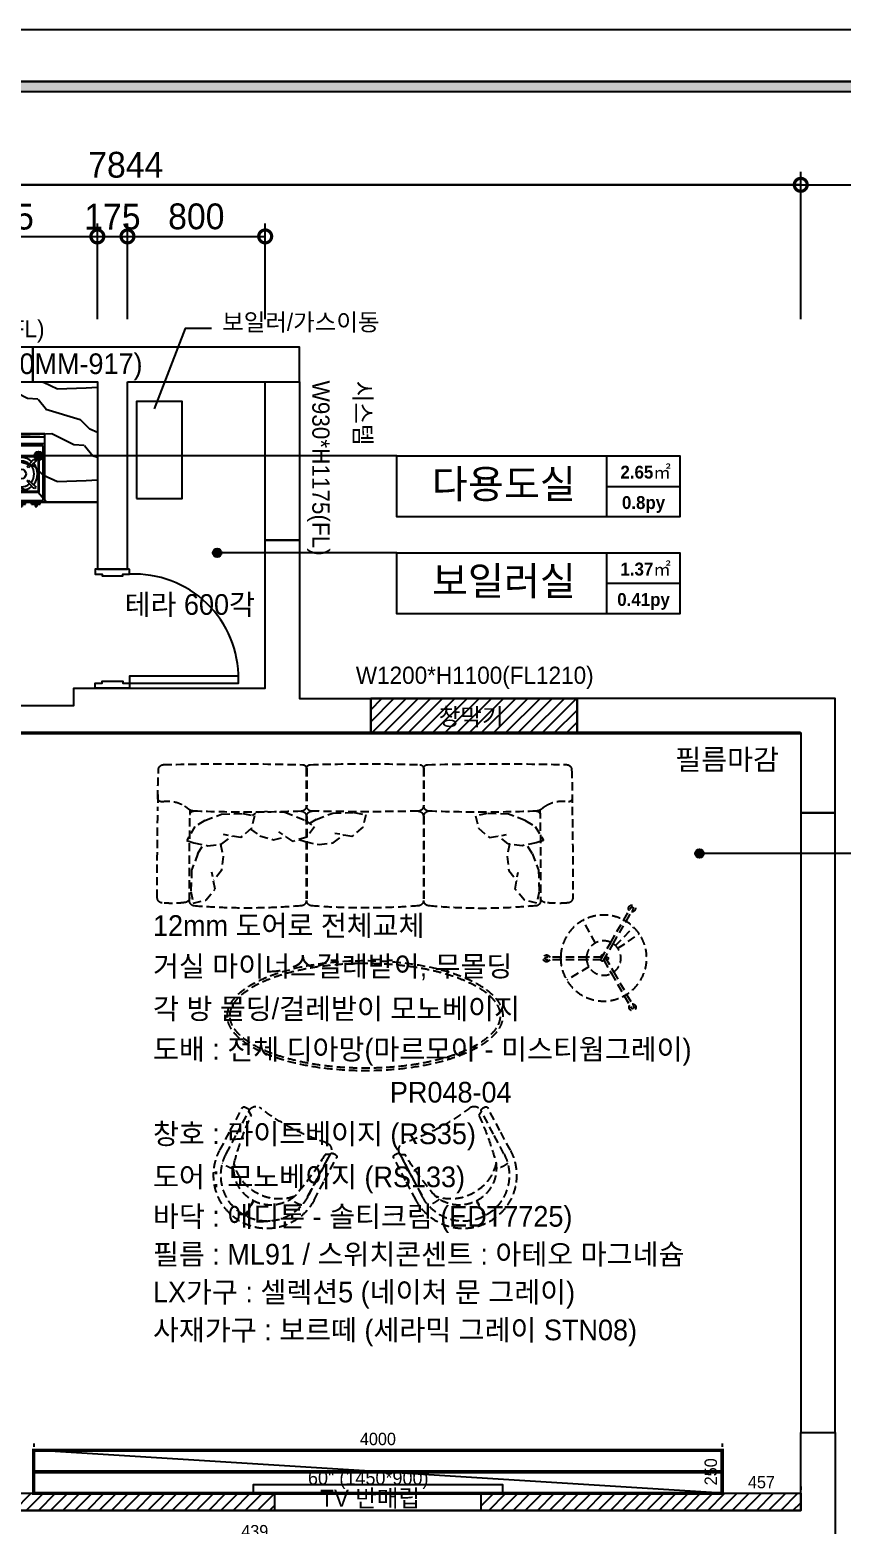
# Model space of a CAD drawing. Header units: millimetres. Extents: x 346859 to 753976, y -86090 to 5333.
# Drawn here: x 411418 to 416137, y -18817 to -10129 of the extents above; entities that cross this region are included whole.
import ezdxf
from ezdxf.enums import TextEntityAlignment as Align

# ---------------------------------------------------------------- set-up
doc = ezdxf.new("R2010")
doc.units = ezdxf.units.MM
doc.header["$LTSCALE"] = 60
for name, pattern in [('DASHEDX2', [1.5, 1, -0.5]), ('DH-HID2', [1.2, 0.8, -0.4]), ('HID', [2.5, 1.5, -1]), ('HID2', [1, 0.5, -0.5])]:
    doc.linetypes.add(name, pattern=pattern)
for name, color, linetype in [('0-ELC TEXT', 7, 'Continuous'), ('03-TEXT', 3, 'Continuous'), ('03-WAL NEW', 3, 'Continuous'), ('04-WIN', 4, 'Continuous'), ('06-FUR', 6, 'Continuous'), ('07-DIM WAL', 5, 'Continuous'), ('2CONTINUOUS', 2, 'Continuous'), ('3.기호.계단선', 30, 'Continuous'), ('CO-DO-FR', 7, 'Continuous'), ('CO-DOOR', 8, 'Continuous'), ('CO-FURB-DN', 9, 'Continuous'), ('FORM(YOURNAME)-1', 1, 'Continuous'), ('FORM(YOURNAME)-11', 1, 'Continuous'), ('FU-FURM', 251, 'DH-HID2'), ('HAT', 8, 'Continuous'), ('설비', 140, 'Continuous')]:
    doc.layers.add(name, color=color, linetype=linetype)
doc.styles.add('YOURNAME', font='HY울릉도M.TTF')
doc.styles.add('넥슨고딕', font='NEXONLv1GothicBold.ttf')
doc.styles.add('스타일1', font='HY울릉도M.TTF')
doc.styles.add('코레일둥고', font='Korail_Round_Gothic_Medium.ttf')
doc.dimstyles.new('40', dxfattribs={"dimscale": 40, "dimtxt": 1.8, "dimasz": 0.9, "dimexe": 0.5, "dimexo": 1, "dimgap": 0.7, "dimtad": 1, "dimdec": 0, "dimzin": 0, "dimdsep": 46, "dimtxsty": 'YOURNAME', "dimblk": 'NONE', "dimcen": 0, "dimclrd": 1, "dimclre": 1, "dimclrt": 7, "dimadec": 0, "dimazin": 0, "dimtfac": 1, "dimtdec": 0, "dimtix": 1, "dimtmove": 2, "dimatfit": 3, "dimldrblk": 'NONE', "dimfxl": 1, "dimtolj": 1, "dimtzin": 0, "dimarcsym": 0})
doc.dimstyles.new('60', dxfattribs={"dimscale": 60, "dimtxt": 2.5, "dimasz": 2.5, "dimexe": 1.25, "dimexo": 2, "dimtad": 1, "dimdec": 0, "dimtxsty": '스타일1', "dimblk": 'DOTSMALL', "dimcen": 2.5, "dimclrd": 1, "dimclre": 1, "dimclrt": 2, "dimadec": 0, "dimazin": 0, "dimtfac": 1, "dimtdec": 0, "dimtix": 1, "dimtmove": 0, "dimatfit": 3, "dimldrblk": 'DOTSMALL', "dimfxl": 1.25, "dimarcsym": 0})

# ---------------------------------------------------------------- blocks, each defined once
blk = doc.blocks.new('FORM-ELEVATION')
at = {"layer": 'FORM(YOURNAME)-11'}
h = blk.add_hatch(color=256, dxfattribs=at)
h.dxf.hatch_style = 1
h.paths.add_polyline_path([(-10309, 35708), (71691, 35708), (71691, 35508), (-10309, 35508)])
h.paths.add_polyline_path([(-10309, -21492), (71691, -21492), (71691, -21692), (-10309, -21692)])
at = {"layer": 'Defpoints', "color": 158}
for points in [[(-10309, -21692), (71691, -21692), (71691, 35708), (-10309, 35708)], [(-8309, 33708), (61071, 33708), (61071, -19692), (-8309, -19692)]]:
    blk.add_lwpolyline(points, close=True, dxfattribs=at)
at = {"layer": 'FORM(YOURNAME)-11', "color": 250}
blk.add_lwpolyline([(-11309, -22692), (72691, -22692), (72691, 36708), (-11309, 36708)], close=True, dxfattribs=at)
at = {"layer": 'FORM(YOURNAME)-11'}
blk.add_lwpolyline([(-10309, 35708), (71691, 35708), (71691, 35508), (-10309, 35508)], close=True, dxfattribs=at)
at = {"layer": 'FORM(YOURNAME)-11', "color": 3, "style": 'YOURNAME'}
for tag, height, p in [('1', 450, (71041, -1219)), ('2', 450, (71041, -1863)), ('3', 450, (71041, -3150)), ('4', 450, (71041, -5081)), ('5', 515, (71041, -7398)), ('6', 515, (71041, -9650)), ('7', 515, (71041, -11903)), ('8', 515, (71041, -14155)), ('9', 515, (71041, -16408)), ('10', 515, (66791, -18596)), ('11', 515, (71041, -18660)), ('12', 515, (66791, -20848)), ('13', 515, (71041, -20848))]:
    blk.add_attdef(tag, text='', height=height, dxfattribs=at).set_placement(p, align=Align.MIDDLE_RIGHT)
blk = doc.blocks.new('VUSAUSEH')
at = {"layer": '04-WIN'}
for points in [[(410635.2, 45204.1), (410635.2, 45003.2), (411435.2, 45003.2), (411435.2, 45204.1)], [(412985.2, 45003.2), (412985.2, 44084.2), (412785.2, 44084.2), (412785.2, 45003.2)], [(413398.2, 42963.2), (413398.2, 43163.2), (414598.2, 43163.2), (414598.2, 42963.2)], [(415897.2, 42499.2), (415897.2, 38899.2), (416097.2, 38899.2), (416097.2, 42499.2)]]:
    blk.add_lwpolyline(points, close=True, dxfattribs=at)
at = {"layer": '2CONTINUOUS'}
for points in [[(411985.2, 45003.2), (412985.2, 45003.2), (412985.2, 45204.1), (411435.2, 45204.1), (411435.2, 45003.2), (411810.2, 45003.2), (411810.2, 43915.2), (411985.2, 43915.2), (411985.2, 45003.2)], [(409911.2, 43123.2), (411673.2, 43123.2), (411673.2, 43223.2), (412785.2, 43223.2), (412785.2, 44084.2), (412985.2, 44084.2), (412985.2, 43163.2), (413398.2, 43163.2), (413398.2, 42963.2), (409911.2, 42963.2), (409911.2, 43123.2)], [(414598.2, 42963.2), (415897.2, 42963.2), (415897.2, 42499.2), (416097.2, 42499.2), (416097.2, 43163.2), (414598.2, 43163.2), (414598.2, 42963.2)], [(414381.2, 37654.2), (414255.2, 37654.2), (414255.2, 38104.2), (413235.2, 38104.2), (413235.2, 37654.2), (412950.2, 37654.2), (412950.2, 38259.2), (410043.2, 38259.2), (410043.2, 38210.2), (409843.2, 38210.2), (409843.2, 38445.2), (415897.2, 38445.2), (415897.2, 38899.2), (416097.2, 38899.2), (416097.2, 38194.2), (414381.2, 38194.2), (414381.2, 37654.2)]]:
    blk.add_lwpolyline(points, dxfattribs=at)
at = {"layer": '0-ELC TEXT', "style": '코레일둥고'}
for s, p in [('W800*H900(FL)', (410558.1, 45261.6)), ('W1200*H1100(FL1210)', (413312, 43248.5))]:
    blk.add_text(s, height=100, dxfattribs=at).set_placement(p)
blk.add_text('W930*H1175(FL)', height=100, rotation=270, dxfattribs=at).set_placement((413059, 45010.9))
blk = doc.blocks.new('FB-005')
at = {"layer": 'CO-FURB-DN', "color": 251}
for p, q in [((0, 380), (570, 380)), ((0, 342.1), (570, 342.1)), ((10, 330), (10, 10)), ((10, 330), (560, 330)), ((30, 269.9), (30, 59.9)), ((240, 269.9), (30, 269.9)), ((35, 264.9), (35, 64.9)), ((235, 264.9), (35, 264.9)), ((235, 64.9), (235, 264.9)), ((240, 59.9), (240, 269.9)), ((275, 265.9), (295, 265.9)), ((330, 269.9), (330, 59.9)), ((540, 269.9), (330, 269.9)), ((335, 264.9), (335, 64.9)), ((535, 264.9), (335, 264.9)), ((535, 64.9), (535, 264.9)), ((540, 59.9), (540, 269.9)), ((560, 330), (560, 10)), ((57.2, 249.7), (50.1, 242.7)), ((50.1, 242.7), (51.6, 237)), ((51.6, 237), (92.6, 200.2)), ((62.9, 248.3), (57.2, 249.7)), ((99.6, 207.3), (62.9, 248.3)), ((92.6, 200.2), (99.6, 207.3)), ((207.1, 248.3), (170.4, 207.3)), ((170.4, 207.3), (177.4, 200.2)), ((177.4, 200.2), (218.4, 237)), ((212.8, 249.7), (207.1, 248.3)), ((219.9, 242.7), (212.8, 249.7)), ((218.4, 237), (219.9, 242.7)), ((255, 245.9), (255, 85.9)), ((315, 245.9), (315, 85.9)), ((350.1, 242.7), (357.2, 249.7)), ((351.6, 237), (350.1, 242.7)), ((392.6, 200.2), (351.6, 237)), ((357.2, 249.7), (362.9, 248.3)), ((362.9, 248.3), (399.6, 207.3)), ((399.6, 207.3), (392.6, 200.2)), ((470.4, 207.3), (507.1, 248.3)), ((477.4, 200.2), (470.4, 207.3)), ((518.4, 237), (477.4, 200.2)), ((507.1, 248.3), (512.8, 249.7)), ((512.8, 249.7), (519.9, 242.7)), ((519.9, 242.7), (518.4, 237)), ((51.6, 92.8), (50.1, 87.1)), ((50.1, 87.1), (57.2, 80)), ((92.6, 129.5), (51.6, 92.8)), ((62.9, 81.4), (99.6, 122.5)), ((99.6, 122.5), (92.6, 129.5)), ((177.4, 129.5), (170.4, 122.5)), ((170.4, 122.5), (207.1, 81.4)), ((218.4, 92.8), (177.4, 129.5)), ((212.8, 80), (219.9, 87.1)), ((219.9, 87.1), (218.4, 92.8)), ((350.1, 87.1), (351.6, 92.8)), ((357.2, 80), (350.1, 87.1)), ((351.6, 92.8), (392.6, 129.5)), ((399.6, 122.5), (362.9, 81.4)), ((392.6, 129.5), (399.6, 122.5)), ((470.4, 122.5), (477.4, 129.5)), ((507.1, 81.4), (470.4, 122.5)), ((477.4, 129.5), (518.4, 92.8)), ((519.9, 87.1), (512.8, 80)), ((518.4, 92.8), (519.9, 87.1)), ((10, 10), (560, 10)), ((30, 59.9), (240, 59.9)), ((35, 64.9), (235, 64.9)), ((57.2, 80), (62.9, 81.4)), ((110, -10), (110, 0)), ((160, -10), (160, 0)), ((207.1, 81.4), (212.8, 80)), ((275, 65.9), (295, 65.9)), ((330, 59.9), (540, 59.9)), ((335, 64.9), (535, 64.9)), ((362.9, 81.4), (357.2, 80)), ((410, -10), (410, 0)), ((460, -10), (460, 0)), ((495.5, -10), (495.5, 0)), ((512.8, 80), (507.1, 81.4)), ((545.5, -10), (545.5, 0)), ((110, -10), (160, -10)), ((130, -10), (130, -25)), ((130, -25), (140, -25)), ((140, -10), (140, -25)), ((410, -10), (460, -10)), ((430, -10), (430, -25)), ((430, -25), (440, -25)), ((440, -10), (440, -25)), ((495.5, -10), (545.5, -10)), ((515.5, -10), (515.5, -25)), ((515.5, -25), (525.5, -25)), ((525.5, -10), (525.5, -25))]:
    blk.add_line(p, q, dxfattribs=at)
at = {"layer": 'CO-FURB-DN'}
blk.add_lwpolyline([(0, 400), (570, 400), (570, 0), (0, 0)], close=True, dxfattribs=at)
at = {"layer": 'CO-FURB-DN', "color": 251}
for centre in [(135, 164.9), (435, 164.9)]:
    blk.add_circle(centre, 27.9, dxfattribs=at)
for centre, radius, start, end in [((275, 245.9), 20, 90, 180), ((295, 245.9), 20, 0, 90), ((135, 164.9), 95, 139.32666, 220.67334), ((135, 164.9), 75, 139.64793, 220.35207), ((135, 164.9), 95, 49.32666, 130.67334), ((135, 164.9), 75, 49.64793, 130.35207), ((135, 164.9), 75, 319.64793, 40.35207), ((135, 164.9), 95, 319.32666, 40.67334), ((435, 164.9), 95, 139.32666, 220.67334), ((435, 164.9), 75, 139.64793, 220.35207), ((435, 164.9), 95, 49.32666, 130.67334), ((435, 164.9), 75, 49.64793, 130.35207), ((435, 164.9), 75, 319.64793, 40.35207), ((435, 164.9), 95, 319.32666, 40.67334), ((135, 164.9), 95, 229.32666, 310.67334), ((135, 164.9), 75, 229.64793, 310.35207), ((435, 164.9), 95, 229.32666, 310.67334), ((435, 164.9), 75, 229.64793, 310.35207), ((275, 85.9), 20, 180, 270), ((295, 85.9), 20, 270, 0)]:
    blk.add_arc(centre, radius, start, end, dxfattribs=at)
blk = doc.blocks.new('*D53')
at = {"layer": '07-DIM WAL', "color": 1, "lineweight": -2, "transparency": 16777216}
for p, q in [((410635.2, -12834.4), (410635.2, -12854.4)), ((411810.2, -12834.4), (411810.2, -12854.4)), ((410635.2, -12874.4), (411810.2, -12874.4))]:
    blk.add_line(p, q, dxfattribs=at)
at = {"layer": 'Defpoints', "color": 0, "transparency": 16777216}
for p in [(410635.2, -12874.4), (411810.2, -12874.4), (411810.2, -12874.4)]:
    blk.add_point(p, dxfattribs=at)
at = {"layer": '07-DIM WAL', "color": 7, "transparency": 16777216, "insert": (411222.7, -12809.7), "char_height": 72, "attachment_point": 5, "style": 'YOURNAME'}
blk.add_mtext('\\A1;1175', dxfattribs=at)
blk = doc.blocks.new('_None')
blk = doc.blocks.new('*D57')
at = {"layer": '07-DIM WAL', "color": 1, "lineweight": -2, "transparency": 16777216}
for p, q in [((415400.2, -18382.4), (415420.2, -18382.4)), ((415440.2, -18382.4), (415440.2, -18632.4)), ((415400.2, -18632.4), (415420.2, -18632.4))]:
    blk.add_line(p, q, dxfattribs=at)
at = {"layer": 'Defpoints', "color": 0, "transparency": 16777216}
for p in [(415440.2, -18382.4), (415440.2, -18632.4), (415440.2, -18632.4)]:
    blk.add_point(p, dxfattribs=at)
at = {"layer": '07-DIM WAL', "color": 7, "transparency": 16777216, "insert": (415374.8, -18507.4), "char_height": 72, "attachment_point": 5, "rotation": 90, "style": 'YOURNAME'}
blk.add_mtext('\\A1;250', dxfattribs=at)
blk = doc.blocks.new('*D58')
at = {"layer": '07-DIM WAL', "color": 1, "lineweight": -2, "transparency": 16777216}
for p, q in [((411440.2, -18342.4), (411440.2, -18362.4)), ((415440.2, -18382.4), (411440.2, -18382.4)), ((415440.2, -18342.4), (415440.2, -18362.4))]:
    blk.add_line(p, q, dxfattribs=at)
at = {"layer": 'Defpoints', "color": 0, "transparency": 16777216}
for p in [(411440.2, -18382.4), (411440.2, -18382.4), (415440.2, -18382.4)]:
    blk.add_point(p, dxfattribs=at)
at = {"layer": '07-DIM WAL', "color": 7, "transparency": 16777216, "insert": (413440.2, -18317), "char_height": 72, "attachment_point": 5, "style": 'YOURNAME'}
blk.add_mtext('\\A1;4000', dxfattribs=at)
blk = doc.blocks.new('*D59')
at = {"layer": '07-DIM WAL', "color": 1, "lineweight": -2, "transparency": 16777216}
for p, q in [((415440.2, -18592.4), (415440.2, -18612.4)), ((415440.2, -18632.4), (415897.2, -18632.4)), ((415897.2, -18592.4), (415897.2, -18612.4))]:
    blk.add_line(p, q, dxfattribs=at)
at = {"layer": 'Defpoints', "color": 0, "transparency": 16777216}
for p in [(415440.2, -18632.4), (415897.2, -18632.4), (415897.2, -18632.4)]:
    blk.add_point(p, dxfattribs=at)
at = {"layer": '07-DIM WAL', "color": 7, "transparency": 16777216, "insert": (415668.7, -18567.7), "char_height": 72, "attachment_point": 5, "style": 'YOURNAME'}
blk.add_mtext('\\A1;457', dxfattribs=at)
blk = doc.blocks.new('*D60')
at = {"layer": '07-DIM WAL', "color": 1, "lineweight": -2, "transparency": 16777216}
for p, q in [((409843.2, -18592.4), (409843.2, -18612.4)), ((409843.2, -18632.4), (411440.2, -18632.4)), ((411440.2, -18592.4), (411440.2, -18612.4))]:
    blk.add_line(p, q, dxfattribs=at)
at = {"layer": 'Defpoints', "color": 0, "transparency": 16777216}
for p in [(409843.2, -18632.4), (411440.2, -18632.4), (411440.2, -18632.4)]:
    blk.add_point(p, dxfattribs=at)
at = {"layer": '07-DIM WAL', "color": 7, "transparency": 16777216, "insert": (410641.7, -18567), "char_height": 72, "attachment_point": 5, "style": 'YOURNAME'}
blk.add_mtext('\\A1;1597', dxfattribs=at)
blk = doc.blocks.new('F-312')
at = {"layer": 'FU-FURM'}
for p, q in [((-341.7, -25), (-341.7, -245.2)), ((-338.7, -25), (-338.7, -244.8)), ((338.8, -25), (338.8, -245.3)), ((341.8, -25), (341.8, -245.7)), ((1203.9, -178.6), (1203.7, -249.5)), ((-930.8, -329.5), (-988.7, -364.4)), ((-930.8, -329.5), (-834.2, -292.5)), ((-834.2, -292.5), (-709.5, -288.9)), ((-709.5, -288.9), (-641.8, -302.5)), ((-641.8, -302.5), (-659.8, -374.7)), ((-341.7, -304.5), (-341.7, -795.1)), ((-338.7, -305.2), (-338.7, -795.1)), ((63, -282.4), (-4.8, -296)), ((-4.8, -296), (13.2, -368.2)), ((187.6, -286.1), (63, -282.4)), ((284.2, -323.1), (187.6, -286.1)), ((284.2, -323.1), (322.9, -346.4)), ((350, -327.6), (293.3, -366.9)), ((338.8, -305.2), (338.8, -795.1)), ((341.8, -305.4), (341.8, -795.1)), ((465.9, -281.3), (350, -327.6)), ((569.2, -276.9), (465.9, -281.3)), ((569.2, -276.9), (636.2, -285.9)), ((636.2, -285.9), (655.4, -299.8)), ((709.5, -288.9), (641.8, -302.5)), ((641.8, -302.5), (659.8, -374.7)), ((834.2, -292.5), (709.5, -288.9)), ((930.8, -329.5), (834.2, -292.5)), ((930.8, -329.5), (988.7, -364.4)), ((-1024.7, -425.2), (-1036.2, -444.7)), ((-988.7, -364.4), (-1024.7, -425.2)), ((-831.7, -465.9), (-772.7, -419.8)), ((-723, -428.8), (-822.4, -410.8)), ((-659.8, -374.7), (-723, -428.8)), ((13.2, -368.2), (76.4, -422.4)), ((76.4, -422.4), (175.8, -404.3)), ((185.1, -459.4), (126.1, -413.3)), ((293.3, -366.9), (338.5, -426)), ((338.5, -426), (418, -450.6)), ((418, -450.6), (502, -394.5)), ((532.5, -441.3), (460, -422.6)), ((611.7, -417.9), (532.5, -441.3)), ((665.5, -379.5), (611.7, -417.9)), ((659.8, -374.7), (723, -428.8)), ((723, -428.8), (822.4, -410.8)), ((831.7, -465.9), (772.7, -419.8)), ((988.7, -364.4), (1024.7, -425.2)), ((1024.7, -425.2), (1036.2, -444.7)), ((-1036.2, -444.7), (-994.5, -458.6)), ((-971, -520.7), (-1008, -617.3)), ((-994.5, -458.6), (-913.7, -475.9)), ((-971, -520.7), (-940.6, -470.1)), ((-913.7, -475.9), (-831.7, -465.9)), ((-839.9, -466.9), (-824.7, -537.8)), ((267.1, -469.4), (185.1, -459.4)), ((347.9, -452.1), (267.1, -469.4)), ((384, -440.1), (347.9, -452.1)), ((839.9, -466.9), (824.7, -537.8)), ((913.7, -475.9), (831.7, -465.9)), ((994.5, -458.6), (913.7, -475.9)), ((971, -520.7), (940.6, -470.1)), ((971, -520.7), (1008, -617.3)), ((1036.2, -444.7), (994.5, -458.6)), ((-824.7, -537.8), (-834.7, -619.8)), ((824.7, -537.8), (834.7, -619.8)), ((-1008, -617.3), (-1011.7, -742)), ((-871.7, -728.5), (-889.8, -629.1)), ((-834.7, -619.8), (-880.8, -678.8)), ((834.7, -619.8), (880.8, -678.8)), ((871.7, -728.5), (889.8, -629.1)), ((1008, -617.3), (1011.7, -742)), ((-1011.7, -742), (-998.1, -809.7)), ((-925.9, -791.7), (-871.7, -728.5)), ((925.9, -791.7), (871.7, -728.5)), ((1011.7, -742), (998.1, -809.7)), ((-1516.6, -915.3), (-1557.4, -844.6)), ((-1502.7, -907.4), (-1543.6, -836.6)), ((-998.1, -809.7), (-925.9, -791.7)), ((998.1, -809.7), (925.9, -791.7)), ((-1455.1, -1056.2), (-1560.1, -949)), ((-1441.5, -1045.3), (-1516.6, -915.3)), ((-1427.6, -1037.6), (-1502.7, -907.4)), ((-1338, -1041.2), (-1267.3, -908.9)), ((-1468.6, -1071.9), (-1593.2, -988.4)), ((-1371.5, -1134.8), (-1427.6, -1037.6)), ((-1395.6, -1125), (-1444.6, -1210)), ((-1385.3, -1142.8), (-1441.5, -1045.3)), ((-1405.1, -1122.6), (-1397, -1122.6)), ((-1374.2, -1119.9), (-1377.1, -1125)), ((-1375.7, -1122.6), (-1286.5, -1122.6)), ((-1286.5, -1122.6), (-1136.4, -1122.6)), ((-1136.4, -1122.6), (-1054.8, -1122.6)), ((-1444.6, -1210), (-1519.8, -1340.1)), ((-1386.3, -1141), (-1430.9, -1218.2)), ((-1406.6, -1138.6), (-1403.4, -1138.6)), ((-1370.4, -1138.6), (-1286.8, -1138.6)), ((-1300.2, -1179.5), (-1171.9, -1257.3)), ((-1286.8, -1138.6), (-1136.5, -1138.6)), ((-1136.5, -1138.6), (-1054.8, -1138.6)), ((-1430.9, -1218.2), (-1506, -1348.2)), ((-1519.8, -1340.1), (-1560.6, -1410.9)), ((-1506, -1348.2), (-1546.8, -1418.9)), ((-697.5, -1994.5), (-681.4, -2003)), ((697.5, -1994.5), (681.4, -2003)), ((-783.6, -2131.4), (-713.9, -1999.5)), ((-746, -2151.3), (-676.3, -2019.4)), ((-676.3, -2019.4), (-661.1, -2042.6)), ((676.3, -2019.4), (661.1, -2042.6)), ((746, -2151.3), (676.3, -2019.4)), ((783.6, -2131.4), (713.9, -1999.5)), ((-844.1, -2245.8), (-783.6, -2131.4)), ((-806.5, -2265.6), (-746, -2151.3)), ((806.5, -2265.6), (746, -2151.3)), ((844.1, -2245.8), (783.6, -2131.4)), ((-200.8, -2263.8), (-273.4, -2401.1)), ((-273.4, -2401.1), (-203.7, -2269.2)), ((-235.8, -2421), (-166.1, -2289.1)), ((-203.7, -2269.2), (-231.4, -2269.7)), ((-171.2, -2272.7), (-187.3, -2264.1)), ((235.8, -2421), (166.1, -2289.1)), ((171.2, -2272.7), (187.3, -2264.1)), ((200.8, -2263.8), (273.4, -2401.1)), ((203.7, -2269.2), (231.4, -2269.7)), ((273.4, -2401.1), (203.7, -2269.2)), ((-333.8, -2515.5), (-273.4, -2401.1)), ((-273.4, -2401.1), (-333.8, -2515.5)), ((-296.2, -2535.3), (-235.8, -2421)), ((296.2, -2535.3), (235.8, -2421)), ((333.8, -2515.5), (273.4, -2401.1)), ((273.4, -2401.1), (333.8, -2515.5))]:
    blk.add_line(p, q, dxfattribs=at)
for radius in [250, 100]:
    blk.add_circle((-1386.3, -1128.7), radius, dxfattribs=at)
for centre, radius, start, end in [((-770.8, -16735.4), 16735.4, 88.59939, 91.36845), ((0, -10162.7), 10162.7, 88.20263, 91.79737), ((771.1, -16755.8), 16755.8, 88.63237, 91.39975), ((2193.8, -188.8), 3397.5, 177.40062, 181.02282), ((-1170.2, -34.8), 30, 91.38474, 180), ((-361.7, -25), 20, 0, 90), ((-318.7, -25), 20, 90, 180), ((318.8, -25), 20, 0, 90), ((361.8, -25), 20, 90, 180), ((1170.3, -34.8), 30, 0, 88.61526), ((-2435.7, -198.6), 3639.7, 359.97379, 2.58012), ((21220.1, -660.7), 22427, 178.94948, 180.29926), ((-1183.4, -200.3), 20, 180.02116, 275.07823), ((-1145.7, -398.3), 181.7, 57.58776, 101.41564), ((-1076.8, -297.7), 60, 43.42327, 61.65673), ((-989.6, -215.2), 60, 223.42327, 267.73318), ((-371.7, -245.2), 30, 272.18103, 0), ((-308.7, -244.8), 30, 180, 268.71191), ((308.8, -245.3), 30, 271.20474, 0), ((371.8, -245.7), 30, 180, 267.92689), ((990.1, -215.2), 60, 272.26682, 316.57673), ((1077.3, -297.7), 60, 118.34327, 136.57673), ((1146.2, -398.3), 181.7, 78.58436, 122.41224), ((1183.9, -200.3), 20, 264.92177, 359.97884), ((-21219.6, -660.7), 22427, 359.70074, 1.05052), ((20793.9, -674.3), 21813.9, 178.93528, 180.32022), ((-996.7, -295), 20, 90, 180), ((-680.4, 7859.6), 8140.7, 267.79455, 272.18103), ((-371.7, -304.5), 30, 0, 78.94607), ((-308.7, -305.2), 30, 88.98782, 180), ((10.3, 13945.4), 14223.9, 268.71191, 271.20474), ((308.8, -305.2), 30, 0, 91.01218), ((371.8, -305.4), 30, 87.75208, 180), ((675, 8132.8), 8413.9, 267.92689, 272.16235), ((997.3, -295), 20, 0, 90), ((-20793.4, -674.3), 21813.9, 359.67978, 1.06472), ((-1176.7, -778.4), 30, 178.93272, 265.34866), ((-1049.8, -776.5), 30, 276.11973, 1.06246), ((1050.3, -776.5), 30, 178.93754, 263.88027), ((1177.2, -778.4), 30, 274.65134, 1.06728), ((-1550.6, -840.5), 20, 323.54192, 276.45396), ((-1550.5, -840.6), 7.99, 30, 210), ((-1121.9, -197.1), 613.8, 264.64822, 277.04177), ((-989.7, -796.1), 30, 180.29758, 265.15525), ((-679.2, 2392.5), 3232.3, 264.42327, 275.51124), ((-371.7, -795.1), 30, 275.78885, 0), ((-308.7, -795.1), 30, 180, 265.61685), ((0, 3106.2), 3943.5, 265.47608, 274.52392), ((308.8, -795.1), 30, 274.38315, 0), ((371.8, -795.1), 30, 180, 264.96507), ((686.9, 2965.2), 3803.4, 265.20701, 274.61196), ((990.2, -796.1), 30, 274.84475, 359.70242), ((1122.4, -197.1), 613.8, 262.95823, 275.35178), ((-1405, -1130.6), 8.07, 90.47147, 258.56843), ((-1381.1, -1115.9), 7.99, 330, 128.01788), ((-1054.6, -1130.6), 20, 203.54192, 156.45396), ((-1054.8, -1130.6), 7.99, 270, 90), ((-1378.4, -1138.8), 7.99, 210, 30), ((-1553.8, -1415.1), 20, 83.54192, 36.45396), ((-1553.7, -1414.9), 7.99, 150, 330), ((-703.2, -2005.2), 12.2, 62.1409, 152.1409), ((-634.1, -2034.8), 44.5, 62.1409, 152.1409), ((158.5, -1011.9), 1250.1, 231.87696, 252.40484), ((-158.5, -1011.9), 1250.1, 287.59516, 308.12304), ((634.1, -2034.8), 44.5, 27.8591, 117.8591), ((703.2, -2005.2), 12.2, 27.8591, 117.8591), ((857.6, -2743.9), 1672.8, 155.2121, 165.36025), ((-687.1, -2013.7), 12.2, 332.1409, 62.1409), ((-857.6, -2743.9), 1672.8, 14.63975, 24.7879), ((687.1, -2013.7), 12.2, 117.8591, 207.8591), ((-570.2, -2390.6), 309.8, 152.1409, 332.1409), ((-240.2, -2242.9), 44.5, 332.1409, 62.1409), ((240.2, -2242.9), 44.5, 117.8591, 207.8591), ((570.2, -2390.6), 309.8, 207.8591, 27.8591), ((-570.2, -2390.6), 267.3, 152.1409, 332.1409), ((-734.3, -2214.9), 141.6, 228.46031, 258.43055), ((-547.9, -2349.4), 214.8, 172.43828, 310.19599), ((-498.2, -2258.5), 270, 193.40031, 289.23396), ((-1666.3, -1409.9), 1672.8, 318.71871, 329.0697), ((-192.9, -2274.9), 12.2, 62.1409, 152.1409), ((-176.8, -2283.4), 12.2, 332.1409, 62.1409), ((176.8, -2283.4), 12.2, 117.8591, 207.8591), ((192.9, -2274.9), 12.2, 27.8591, 117.8591), ((1666.3, -1409.9), 1672.8, 210.9303, 221.28129), ((570.2, -2390.6), 267.3, 207.8591, 27.8591), ((547.9, -2349.4), 214.8, 229.80401, 7.56172), ((498.2, -2258.5), 270, 250.76604, 346.59969), ((734.3, -2214.9), 141.6, 281.56945, 311.53969), ((-1065, -2360.3), 449.6, 324.1217, 336.7973), ((-266.5, -2782.4), 449.6, 147.48629, 160.16011), ((-332.6, -2427.3), 141.6, 226.16391, 255.8215), ((332.6, -2427.3), 141.6, 284.1785, 313.83609), ((266.5, -2782.4), 449.6, 19.83989, 32.51371), ((1065, -2360.3), 449.6, 203.2027, 215.8783)]:
    blk.add_arc(centre, radius, start, end, dxfattribs=at)
at = {"layer": 'FU-FURM', "extrusion": (0, 0, -1)}
blk.add_ellipse((0, -1463.6), major_axis=(800, 0), ratio=0.4, dxfattribs=at)
at = {"layer": 'FU-FURM'}
blk.add_open_spline([(785, -1463.6), (785, -1472.7), (783.9, -1481.7), (779.5, -1499.9), (776.3, -1509), (767.4, -1527.3), (761.8, -1536.5), (748.2, -1554.7), (740.3, -1563.8), (722.1, -1581.9), (711.8, -1590.8), (689.1, -1608.2), (676.6, -1616.8), (649.5, -1633.5), (634.9, -1641.6), (603.7, -1657.3), (587.1, -1664.8), (552.2, -1679.3), (533.8, -1686.2), (487.3, -1702.1), (458.4, -1710.7), (397.8, -1726.2), (366.1, -1733.2), (300.7, -1745.3), (266.9, -1750.5), (197.8, -1759), (162.5, -1762.2), (91.2, -1766.9), (55.1, -1768.2), (-17.1, -1768.9), (-53.3, -1768.2), (-125.2, -1765), (-160.8, -1762.4), (-230.8, -1755.3), (-265.2, -1750.7), (-332.1, -1739.9), (-364.5, -1733.5), (-427, -1719.1), (-457, -1711.1), (-513.8, -1693.5), (-540.6, -1683.9), (-590.7, -1663.5), (-614, -1652.6), (-656.3, -1629.8), (-675.5, -1617.8), (-705.3, -1596.1), (-716.9, -1586.5), (-737.5, -1566.9), (-746.4, -1557), (-761.4, -1537.2), (-767.5, -1527.2), (-776.1, -1509.2), (-779, -1501.2), (-783.2, -1485.3), (-784.4, -1477.4), (-785.3, -1461.5), (-784.8, -1453.6), (-782.3, -1437.7), (-780.2, -1429.8), (-774.3, -1413.8), (-770.4, -1405.8), (-761, -1389.7), (-755.3, -1381.7), (-742.3, -1365.7), (-734.9, -1357.8), (-718.2, -1342.1), (-709.1, -1334.3), (-689, -1319), (-678.1, -1311.5), (-649.4, -1293.5), (-630.8, -1283.3), (-590.4, -1263.7), (-568.7, -1254.4), (-522.4, -1236.8), (-497.9, -1228.6), (-446.5, -1213.3), (-419.6, -1206.3), (-363.8, -1193.7), (-334.9, -1188), (-275.6, -1178.1), (-245.2, -1173.9), (-183.3, -1166.9), (-151.8, -1164.2), (-88.2, -1160.3), (-56.1, -1159.2), (8.2, -1158.4), (40.4, -1158.8), (104.5, -1161.1), (136.3, -1163.1), (199.2, -1168.5), (230.2, -1172), (290.9, -1180.4), (320.6, -1185.4), (378.2, -1196.7), (406.1, -1203), (459.8, -1217), (485.6, -1224.7), (534.5, -1241.1), (557.7, -1249.9), (601, -1268.6), (621.3, -1278.4), (658.4, -1298.8), (675.4, -1309.5), (705.8, -1331.3), (719.2, -1342.6), (739.8, -1362.9), (747.7, -1371.9), (761.3, -1390), (766.9, -1399.1), (775.8, -1417.3), (779.2, -1426.3), (783.7, -1444.3), (784.9, -1453.3), (785, -1462.7), (785, -1463.2), (785, -1463.6)], degree=3, knots=[0, 0, 0, 0, 0.096006, 0.096006, 0.192013, 0.192013, 0.288019, 0.288019, 0.384026, 0.384026, 0.480032, 0.480032, 0.576039, 0.576039, 0.672045, 0.672045, 0.768052, 0.768052, 0.864058, 0.864058, 1.000623, 1.000623, 1.137188, 1.137188, 1.273752, 1.273752, 1.410317, 1.410317, 1.546881, 1.546881, 1.683446, 1.683446, 1.820011, 1.820011, 1.956575, 1.956575, 2.09314, 2.09314, 2.229705, 2.229705, 2.366269, 2.366269, 2.502834, 2.502834, 2.639398, 2.639398, 2.743847, 2.743847, 2.848296, 2.848296, 2.952744, 2.952744, 3.036859, 3.036859, 3.120973, 3.120973, 3.205087, 3.205087, 3.289202, 3.289202, 3.373316, 3.373316, 3.45743, 3.45743, 3.541545, 3.541545, 3.625659, 3.625659, 3.709774, 3.709774, 3.831324, 3.831324, 3.952874, 3.952874, 4.074424, 4.074424, 4.195974, 4.195974, 4.317525, 4.317525, 4.439075, 4.439075, 4.560625, 4.560625, 4.682175, 4.682175, 4.803725, 4.803725, 4.925276, 4.925276, 5.046826, 5.046826, 5.168376, 5.168376, 5.289926, 5.289926, 5.411476, 5.411476, 5.533027, 5.533027, 5.654577, 5.654577, 5.776127, 5.776127, 5.897677, 5.897677, 5.992828, 5.992828, 6.087979, 6.087979, 6.18313, 6.18313, 6.278281, 6.278281, 6.283185, 6.283185, 6.283185, 6.283185], dxfattribs=at)
blk = doc.blocks.new('*D156')
at = {"layer": '07-DIM WAL', "color": 1, "lineweight": -2, "transparency": 16777216}
for p, q in [((412505.2, -18878.4), (412505.2, -18898.4)), ((412505.2, -18918.4), (412944.2, -18918.4)), ((412944.2, -18878.4), (412944.2, -18898.4))]:
    blk.add_line(p, q, dxfattribs=at)
at = {"layer": 'Defpoints', "color": 0, "transparency": 16777216}
for p in [(412505.2, -18918.4), (412944.2, -18918.4), (412944.2, -18918.4)]:
    blk.add_point(p, dxfattribs=at)
at = {"layer": '07-DIM WAL', "color": 7, "transparency": 16777216, "insert": (412724.7, -18853), "char_height": 72, "attachment_point": 5, "style": 'YOURNAME'}
blk.add_mtext('\\A1;439', dxfattribs=at)
blk = doc.blocks.new('_DotSmall')
at = {"color": 0, "linetype": 'ByBlock', "const_width": 0.5}
blk.add_lwpolyline([(-0.0625, 0, 1), (0.0625, 0, 1)], format="xyb", close=True, dxfattribs=at)
blk = doc.blocks.new('*D209')
at = {"layer": '07-DIM WAL', "color": 1, "lineweight": -2, "transparency": 16777216}
for p, q in [((408053.2, -11809.5), (408053.2, -10954.5)), ((415897.2, -11029.5), (408053.2, -11029.5)), ((415897.2, -11809.5), (415897.2, -10954.5))]:
    blk.add_line(p, q, dxfattribs=at)
at = {"layer": 'Defpoints', "color": 0, "transparency": 16777216}
for p in [(408053.2, -11029.5), (408053.2, -11929.5), (415897.2, -11929.5)]:
    blk.add_point(p, dxfattribs=at)
at = {"layer": '07-DIM WAL', "color": 1, "lineweight": -2, "transparency": 16777216, "xscale": 150, "yscale": 150, "zscale": 150, "rotation": 180}
blk.add_blockref('_DotSmall', (408053.2, -11029.5), dxfattribs=at)
at = {"layer": '07-DIM WAL', "color": 1, "lineweight": -2, "transparency": 16777216, "xscale": 150, "yscale": 150, "zscale": 150}
blk.add_blockref('_DotSmall', (415897.2, -11029.5), dxfattribs=at)
at = {"layer": '07-DIM WAL', "color": 2, "transparency": 16777216, "insert": (411975.2, -10914), "char_height": 150, "attachment_point": 5, "style": '스타일1'}
blk.add_mtext('7844', dxfattribs=at)
blk = doc.blocks.new('*D212')
at = {"layer": '07-DIM WAL', "color": 1, "lineweight": -2, "transparency": 16777216}
for p, q in [((410635.2, -11809.5), (410635.2, -11254.5)), ((411810.2, -11809.5), (411810.2, -11254.5)), ((410635.2, -11329.5), (411810.2, -11329.5))]:
    blk.add_line(p, q, dxfattribs=at)
at = {"layer": 'Defpoints', "color": 0, "transparency": 16777216}
for p in [(411810.2, -11329.5), (410635.2, -11929.5), (411810.2, -11929.5)]:
    blk.add_point(p, dxfattribs=at)
at = {"layer": '07-DIM WAL', "color": 1, "lineweight": -2, "transparency": 16777216, "xscale": 150, "yscale": 150, "zscale": 150, "rotation": 180}
blk.add_blockref('_DotSmall', (410635.2, -11329.5), dxfattribs=at)
at = {"layer": '07-DIM WAL', "color": 1, "lineweight": -2, "transparency": 16777216, "xscale": 150, "yscale": 150, "zscale": 150}
blk.add_blockref('_DotSmall', (411810.2, -11329.5), dxfattribs=at)
at = {"layer": '07-DIM WAL', "color": 2, "transparency": 16777216, "insert": (411222.7, -11215.5), "char_height": 150, "attachment_point": 5, "style": '스타일1'}
blk.add_mtext('1175', dxfattribs=at)
blk = doc.blocks.new('*D213')
at = {"layer": '07-DIM WAL', "color": 1, "lineweight": -2, "transparency": 16777216}
for p, q in [((411810.2, -11809.5), (411810.2, -11254.5)), ((411985.2, -11809.5), (411985.2, -11254.5)), ((411660.2, -11329.5), (412135.2, -11329.5))]:
    blk.add_line(p, q, dxfattribs=at)
at = {"layer": 'Defpoints', "color": 0, "transparency": 16777216}
for p in [(411985.2, -11329.5), (411810.2, -11929.5), (411985.2, -11929.5)]:
    blk.add_point(p, dxfattribs=at)
at = {"layer": '07-DIM WAL', "color": 1, "lineweight": -2, "transparency": 16777216, "xscale": 150, "yscale": 150, "zscale": 150}
blk.add_blockref('_DotSmall', (411810.2, -11329.5), dxfattribs=at)
at = {"layer": '07-DIM WAL', "color": 1, "lineweight": -2, "transparency": 16777216, "xscale": 150, "yscale": 150, "zscale": 150, "rotation": 180}
blk.add_blockref('_DotSmall', (411985.2, -11329.5), dxfattribs=at)
at = {"layer": '07-DIM WAL', "color": 2, "transparency": 16777216, "insert": (411897.7, -11215.5), "char_height": 150, "attachment_point": 5, "style": '스타일1'}
blk.add_mtext('175', dxfattribs=at)
blk = doc.blocks.new('*D214')
at = {"layer": '07-DIM WAL', "color": 1, "lineweight": -2, "transparency": 16777216}
for p, q in [((411985.2, -11809.5), (411985.2, -11254.5)), ((412785.2, -11809.5), (412785.2, -11254.5)), ((411985.2, -11329.5), (412785.2, -11329.5))]:
    blk.add_line(p, q, dxfattribs=at)
at = {"layer": 'Defpoints', "color": 0, "transparency": 16777216}
for p in [(412785.2, -11329.5), (411985.2, -11929.5), (412785.2, -11929.5)]:
    blk.add_point(p, dxfattribs=at)
at = {"layer": '07-DIM WAL', "color": 1, "lineweight": -2, "transparency": 16777216, "xscale": 150, "yscale": 150, "zscale": 150, "rotation": 180}
blk.add_blockref('_DotSmall', (411985.2, -11329.5), dxfattribs=at)
at = {"layer": '07-DIM WAL', "color": 1, "lineweight": -2, "transparency": 16777216, "xscale": 150, "yscale": 150, "zscale": 150}
blk.add_blockref('_DotSmall', (412785.2, -11329.5), dxfattribs=at)
at = {"layer": '07-DIM WAL', "color": 2, "transparency": 16777216, "insert": (412385.2, -11213.9), "char_height": 150, "attachment_point": 5, "style": '스타일1'}
blk.add_mtext('800', dxfattribs=at)

msp = doc.modelspace()

# ---------------------------------------------------------------- hatches: boundary and pattern name
at = {"layer": '0-ELC TEXT'}
h = msp.add_hatch(color=256, dxfattribs=at)
h.dxf.hatch_style = 1
edge = h.paths.add_edge_path()
edge.add_arc((411467.9, -12604.7), 25, -270, 90, ccw=False)
h = msp.add_hatch(color=256, dxfattribs=at)
h.dxf.hatch_style = 1
edge = h.paths.add_edge_path()
edge.add_arc((411467.9, -12604.7), 25, -270, 90, ccw=False)
h = msp.add_hatch(color=256, dxfattribs=at)
h.dxf.hatch_style = 1
edge = h.paths.add_edge_path()
edge.add_arc((412505.7, -13168), 25, -270, 90, ccw=False)
h = msp.add_hatch(color=256, dxfattribs=at)
h.dxf.hatch_style = 1
edge = h.paths.add_edge_path()
edge.add_arc((412505.7, -13168), 25, -270, 90, ccw=False)
h = msp.add_hatch(color=256, dxfattribs=at)
h.dxf.hatch_style = 1
edge = h.paths.add_edge_path()
edge.add_arc((415309.2, -14914.4), 25, -270, 90, ccw=False)
h = msp.add_hatch(color=256, dxfattribs=at)
h.dxf.hatch_style = 1
edge = h.paths.add_edge_path()
edge.add_arc((415309.2, -14914.4), 25, -270, 90, ccw=False)
at = {"layer": '03-WAL NEW'}
h = msp.add_hatch(dxfattribs=at)
h.set_pattern_fill('_USER', color=256, scale=50, angle=45, pattern_type=0)
h.set_pattern_definition([(45, (74.5, -57126.6), (-35.355339, 35.355339), [])])
h.paths.add_polyline_path([(409843.2, -18632.4), (409843.2, -18732.4), (412840.2, -18732.4), (412840.2, -18632.4)])
h.paths.add_polyline_path([(415897.2, -18732.4), (415897.2, -18632.4), (414040.2, -18632.4), (414040.2, -18732.4)])
at = {"layer": 'HAT', "transparency": 33554687}
h = msp.add_hatch(dxfattribs=at)
h.set_pattern_fill('WOOD2', color=256, scale=15, angle=45)
h.set_pattern_definition([(153.4349, (17.05, -57263.93), (-808.222738, 269.40823), [144.5792, -1060.24832]), (184.3987, (-112.27, -57199.272), (-2963.484369, -269.4073056), [70.25297, -3442.39367]), (181.8476, (87.092, -56935.253), (-7812.8229254, -269.40625675), [167.11955, -8188.86272]), (154.9831, (-79.94, -56940.64), (-2963.4845503, 1347.0387427), [89.1898, -4370.3009]), (135, (108.64, -57172.33), (-538.81537, 5e-14), [76.2, -304.8]), (163.4429, (54.763, -57118.45), (5388.15302737, -1616.4487762), [207.9856, -10191.2905]), (129.2894, (-144.6, -57059.18), (2155.2609596, -2694.0770352), [76.58024, -3752.42252]), (174.8056, (-193.09, -56999.91), (2424.669286, -269.406506), [59.5141, -2916.19114])])
h.paths.add_polyline_path([(411810.2, -12174.4), (411810.2, -12874.4), (410635.2, -12874.4), (410635.2, -12174.4)])
at = {"layer": 'HAT'}
h = msp.add_hatch(dxfattribs=at)
h.set_pattern_fill('_USER', color=256, scale=50, angle=45, pattern_type=0)
h.set_pattern_definition([(45, (65394.99, -57248.6), (-35.355339, 35.355339), [])])
h.paths.add_polyline_path([(413398.2, -14214.4), (413398.2, -14014.4), (414598.2, -14014.4), (414598.2, -14214.4)])

# ---------------------------------------------------------------- linework, layer by layer
at = {"layer": '0-ELC TEXT'}
for p, q in [((413550.4, -12604.7), (411467.9, -12604.7)), ((414770.4, -12958.4), (414770.4, -12604.7)), ((414770.4, -12781.5), (415195.1, -12781.5)), ((413550.4, -13168), (412505.7, -13168)), ((414770.4, -13521.7), (414770.4, -13168)), ((414770.4, -13344.8), (415195.1, -13344.8)), ((416353.9, -14914.4), (415309.2, -14914.4))]:
    msp.add_line(p, q, dxfattribs=at)
for points in [[(413550.4, -12604.7), (415195.1, -12604.7), (415195.1, -12958.4), (413550.4, -12958.4)], [(413550.4, -13168), (415195.1, -13168), (415195.1, -13521.7), (413550.4, -13521.7)]]:
    msp.add_lwpolyline(points, close=True, dxfattribs=at)
for centre in [(411467.9, -12604.7), (411467.9, -12604.7), (412505.7, -13168), (412505.7, -13168), (415309.2, -14914.4), (415309.2, -14914.4)]:
    msp.add_circle(centre, 25, dxfattribs=at)
at = {"layer": '03-WAL NEW'}
for points in [[(413398.2, -14214.4), (414598.2, -14214.4), (414598.2, -14014.4), (413398.2, -14014.4)], [(409843.2, -18632.4), (415897.2, -18632.4), (415897.2, -18732.4), (409843.2, -18732.4)], [(412840.2, -18732.4), (414040.2, -18732.4), (414040.2, -18632.4), (412840.2, -18632.4)]]:
    msp.add_lwpolyline(points, close=True, dxfattribs=at)
at = {"layer": '06-FUR'}
for points in [[(411810.2, -12174.4), (411810.2, -12874.4), (410635.2, -12874.4), (410635.2, -12174.4), (411810.2, -12174.4)], [(415440.2, -18632.4), (415440.2, -18382.4), (411440.2, -18382.4), (411440.2, -18632.4), (415440.2, -18632.4), (411440.2, -18382.4)]]:
    msp.add_lwpolyline(points, dxfattribs=at)
msp.add_lwpolyline([(412715.2, -18632.4), (414165.2, -18632.4), (414165.2, -18582.4), (412715.2, -18582.4)], close=True, dxfattribs=at)
at = {"layer": '3.기호.계단선', "color": 10}
msp.add_lwpolyline([(412473.2, -11864.7), (412320.6, -11864.7), (412139.6, -12332)], dxfattribs=at)
msp.add_lwpolyline([(412038.2, -12852.5), (412303.6, -12852.5), (412303.6, -12288.5), (412038.2, -12288.5)], close=True, dxfattribs=at)
at = {"layer": '3.기호.계단선', "color": 140, "linetype": 'HID2', "const_width": 20}
msp.add_lwpolyline([(408733.2, -14214.4), (415897.2, -14214.4)], dxfattribs=at)
at = {"layer": '3.기호.계단선', "linetype": 'HID2', "const_width": 20}
msp.add_lwpolyline([(411440.2, -18632.4), (415440.2, -18632.4), (415440.2, -18382.4), (411440.2, -18382.4)], close=True, dxfattribs=at)
at = {"layer": '3.기호.계단선', "color": 10, "linetype": 'HID', "const_width": 20}
msp.add_lwpolyline([(411440.2, -18507.4), (415440.2, -18507.4)], dxfattribs=at)
at = {"layer": 'CO-DO-FR'}
for points in [[(411997.7, -13262.4), (411797.7, -13262.4), (411797.7, -13292.4), (411837.7, -13292.4), (411837.7, -13302.4), (411957.7, -13302.4), (411957.7, -13292.4), (411997.7, -13292.4), (411997.7, -13262.4)], [(411997.7, -13954.4), (411797.7, -13954.4), (411797.7, -13924.4), (411837.7, -13924.4), (411837.7, -13914.4), (411957.7, -13914.4), (411957.7, -13924.4), (411997.7, -13924.4), (411997.7, -13954.4)]]:
    msp.add_lwpolyline(points, close=True, dxfattribs=at)
at = {"layer": 'CO-DOOR'}
msp.add_lwpolyline([(412629.7, -13884.4), (411997.7, -13884.4), (411997.7, -13924.4), (412629.7, -13924.4)], close=True, dxfattribs=at)
msp.add_arc((412027.1, -13894.4), 602.7, 359.04933, 92.79282, dxfattribs=at)

# ---------------------------------------------------------------- block references
msp.add_blockref('VUSAUSEH', (0, -57177.6))
at = {"layer": 'CO-FURB-DN'}
msp.add_blockref('FB-005', (410932.7, -12874.4), dxfattribs=at)
at = {"layer": 'FORM(YOURNAME)-1', "xscale": 0.3000000000000002, "yscale": 0.3000000000000002, "zscale": 0.3000000000000002}
msp.add_blockref('FORM-ELEVATION', (400891.3, -21141.9), dxfattribs=at)
at = {"layer": 'FU-FURM', "xscale": -1}
msp.add_blockref('F-312', (413365.7, -14393.7), dxfattribs=at)

# ---------------------------------------------------------------- texts
at = {"layer": '0-ELC TEXT', "style": '코레일둥고'}
for s, p in [('창막기', (413793.9, -14170.1)), ('TV 반매립', (413105, -18710.9))]:
    msp.add_text(s, height=100, dxfattribs=at).set_placement(p)
at = {"layer": '0-ELC TEXT', "color": 7, "linetype": 'DASHEDX2', "style": '코레일둥고'}
msp.add_text('60" (1450*900)', height=80, dxfattribs=at).set_placement((413033.8, -18582.4))
at = {"layer": '03-TEXT'}
for s, height, style, p in [('다용도실', 166.67, '코레일둥고', (414172.2, -12851)), ('2.65㎡', 75, '넥슨고딕', (414996, -12736.5)), ('0.8py', 75, '넥슨고딕', (414983.6, -12913.3)), ('보일러실', 166.67, '코레일둥고', (414172.2, -13414.3)), ('1.37㎡', 75, '넥슨고딕', (414996, -13299.7)), ('0.41py', 75, '넥슨고딕', (414983.6, -13476.6))]:
    msp.add_text(s, height=height, dxfattribs=dict(at, style=style)).set_placement(p, align=Align.CENTER)
at = {"layer": '3.기호.계단선', "color": 10, "style": '코레일둥고'}
msp.add_text('보일러/가스이동', height=100, dxfattribs=at).set_placement((412534.9, -11876.9))
at = {"layer": '3.기호.계단선', "style": '코레일둥고'}
msp.add_text('시스템', height=100, rotation=270, dxfattribs=at).set_placement((413302.9, -12168))
at = {"layer": '설비', "color": 140, "style": '코레일둥고'}
for s, p in [('우드(오동50MM-917)', (410615.4, -12129.1)), ('테라 600각', (411968.6, -13527.9)), ('필름마감', (415167.9, -14428.6)), ('12mm 도어로 전체교체', (412133.4, -15393.5)), ('거실 마이너스걸레받이, 무몰딩', (412133.4, -15629.4)), ('각 방 몰딩/걸레받이 모노베이지', (412133.4, -15876.4)), ('도배 : 전체 디아망(마르모아 - 미스티웜그레이)', (412133.4, -16112)), ('PR048-04', (413510, -16362)), ('창호 : 라이트베이지 (RS35)', (412133.4, -16603.6)), ('도어 : 모노베이지 (RS133)', (412133.4, -16853.6)), ('바닥 : 에디톤 - 솔티크림 (EDT7725)', (412133.4, -17083.2)), ('필름 : ML91 / 스위치콘센트 : 아테오 마그네슘', (412133.4, -17303.2)), ('LX가구 : 셀렉션5 (네이처 문 그레이)', (412133.4, -17523.2)), ('사재가구 : 보르떼 (세라믹 그레이 STN08)', (412133.4, -17743.2))]:
    msp.add_text(s, height=120, dxfattribs=at).set_placement(p)

# ---------------------------------------------------------------- dimensions: what is measured, and where the dimension line sits
at = {"layer": '07-DIM WAL'}
for base, p1, p2, dimstyle, picture, middle in [((408053.2, -11029.5), (415897.2, -11929.5), (408053.2, -11929.5), '60', '*D209', (411975.2, -10914)), ((411810.2, -11329.5), (410635.2, -11929.5), (411810.2, -11929.5), '60', '*D212', (411222.7, -11215.5)), ((411985.2, -11329.5), (411810.2, -11929.5), (411985.2, -11929.5), '60', '*D213', (411897.7, -11215.5)), ((412785.2, -11329.5), (411985.2, -11929.5), (412785.2, -11929.5), '60', '*D214', (412385.2, -11213.9)), ((411810.2, -12874.4), (410635.2, -12874.4), (411810.2, -12874.4), '40', '*D53', (411222.7, -12809.7)), ((411440.2, -18382.4), (415440.2, -18382.4), (411440.2, -18382.4), '40', '*D58', (413440.2, -18317)), ((411440.2, -18632.4), (409843.2, -18632.4), (411440.2, -18632.4), '40', '*D60', (410641.7, -18567)), ((415897.2, -18632.4), (415440.2, -18632.4), (415897.2, -18632.4), '40', '*D59', (415668.7, -18567.7)), ((412944.2, -18918.4), (412505.2, -18918.4), (412944.2, -18918.4), '40', '*D156', (412724.7, -18853))]:
    dim = msp.add_linear_dim(base=base, p1=p1, p2=p2, dimstyle=dimstyle, dxfattribs=at)
    dim.commit()
    dim.dimension.update_dxf_attribs({"geometry": picture, "text_midpoint": middle})
dim = msp.add_linear_dim(base=(415440.2, -18632.4), p1=(415440.2, -18382.4), p2=(415440.2, -18632.4), angle=90, dimstyle='40', dxfattribs=at)
dim.commit()
dim.dimension.update_dxf_attribs({"geometry": '*D57', "text_midpoint": (415374.8, -18507.4)})

doc.saveas('drawing.dxf')
